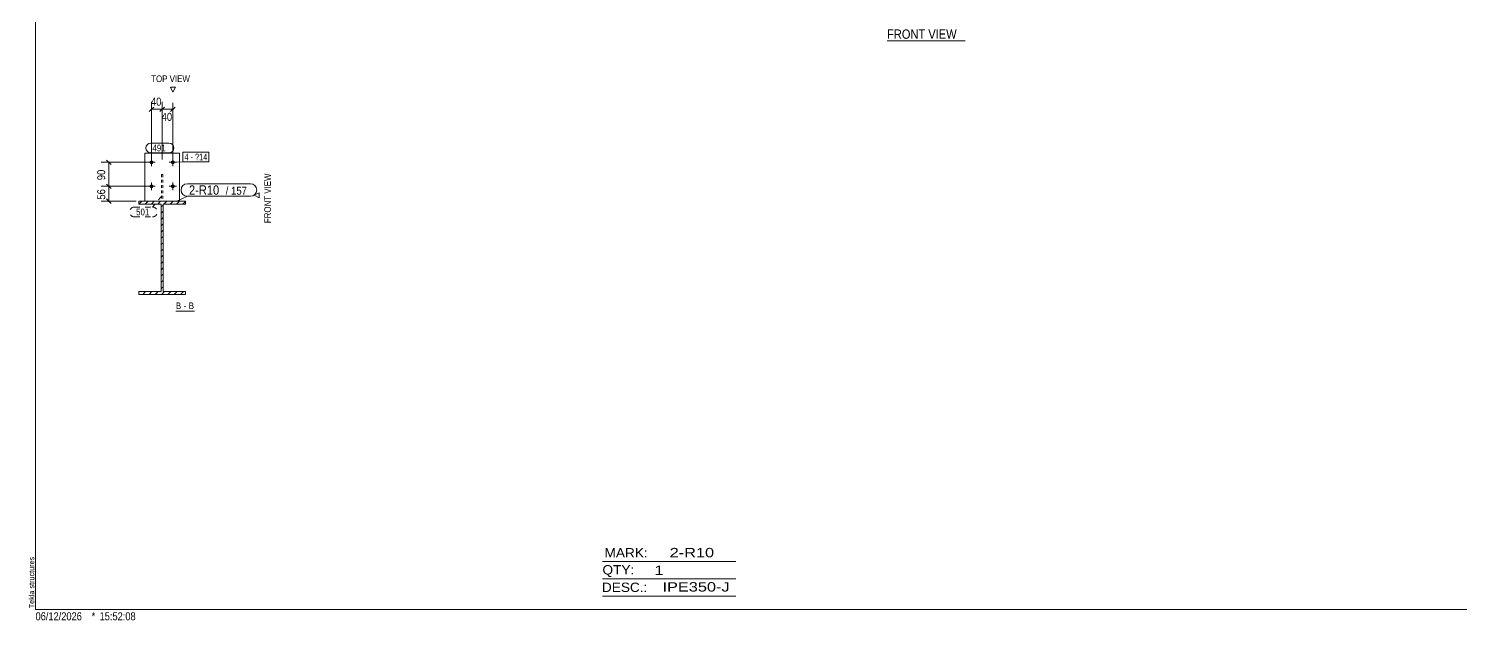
# Model space of a CAD drawing. Header units: millimetres. Extents: x 2 to 825, y 1 to 579.
# Drawn here: x 2 to 539, y 1 to 223 of the extents above; entities that cross this region are included whole.
import ezdxf

# ---------------------------------------------------------------- set-up
doc = ezdxf.new("R2010")
doc.units = ezdxf.units.MM
for name, pattern in [('XKITLINE00', [0]), ('XKITLINE01', [4, 1, -1, 1, -1]), ('XKITLINE02', [4, 2, -2])]:
    doc.linetypes.add(name, pattern=pattern)
for name, color, linetype, lineweight in [('Bolt', 3, 'Continuous', 0), ('BoltMark', 7, 'Continuous', 0), ('Dimensions', 7, 'Continuous', 0), ('DrawingSheet', 5, 'Continuous', 0), ('OtherObjectType', 7, 'Continuous', 0), ('Part', 2, 'Continuous', 0), ('PartMark', 7, 'Continuous', 0)]:
    doc.layers.add(name, color=color, linetype=linetype, lineweight=lineweight)
doc.styles.add('ARIAL', font='ARIAL.TTF')
doc.styles.add('ARIAL_NARROW', font='ARIALN.TTF')

# ---------------------------------------------------------------- blocks, each defined once
blk = doc.blocks.new('*A2')
at = {"layer": 'Part', "color": 7, "linetype": 'XKITLINE00', "lineweight": 0}
for p, q in [((43.7, 157.17), (44.8, 158.27)), ((43.7, 157.17), (43.7, 157.17)), ((46.06, 157.17), (47.16, 158.27)), ((48.41, 157.17), (49.51, 158.27)), ((50.77, 157.17), (51.87, 158.27)), ((52.1, 156.14), (52.8, 156.84)), ((53.13, 157.17), (54.23, 158.27)), ((55.49, 157.17), (56.59, 158.27)), ((57.84, 157.17), (58.94, 158.27)), ((60.2, 157.17), (61.2, 158.16)), ((52.1, 153.78), (52.8, 154.48)), ((52.1, 151.42), (52.8, 152.12)), ((52.1, 149.06), (52.8, 149.76)), ((52.1, 146.71), (52.8, 147.41)), ((52.1, 144.35), (52.8, 145.05)), ((52.1, 141.99), (52.8, 142.69)), ((52.1, 139.63), (52.8, 140.33)), ((52.1, 137.28), (52.8, 137.98)), ((52.1, 134.92), (52.8, 135.62)), ((52.1, 132.56), (52.8, 133.26)), ((52.1, 130.21), (52.8, 130.91)), ((43.7, 124.17), (43.9, 124.37)), ((45.16, 123.27), (46.26, 124.37)), ((47.52, 123.27), (48.62, 124.37)), ((49.87, 123.27), (50.97, 124.37)), ((52.1, 127.85), (52.8, 128.55)), ((52.1, 125.49), (52.8, 126.19)), ((52.23, 123.27), (53.33, 124.37)), ((54.59, 123.27), (55.69, 124.37)), ((56.95, 123.27), (58.05, 124.37)), ((59.3, 123.27), (60.4, 124.37))]:
    blk.add_line(p, q, dxfattribs=at)
blk = doc.blocks.new('*A57')
at = {"layer": 'Bolt'}
for points in [[(49.15, 172.83), (49.15, 172.8), (49.14, 172.76), (49.14, 172.73), (49.13, 172.7), (49.12, 172.66), (49.11, 172.63), (49.1, 172.6), (49.08, 172.57), (49.07, 172.54), (49.05, 172.51), (49.03, 172.48), (49.01, 172.45), (48.99, 172.42), (48.97, 172.4), (48.94, 172.37), (48.92, 172.35), (48.89, 172.32), (48.87, 172.3), (48.84, 172.28), (48.81, 172.26), (48.78, 172.25), (48.75, 172.23), (48.72, 172.22), (48.69, 172.21), (48.65, 172.2), (48.62, 172.19), (48.59, 172.18), (48.55, 172.17), (48.52, 172.17), (48.48, 172.17), (48.45, 172.17), (48.42, 172.17), (48.38, 172.17), (48.35, 172.17), (48.31, 172.18), (48.28, 172.19), (48.25, 172.2), (48.21, 172.21), (48.18, 172.22), (48.15, 172.23), (48.12, 172.25), (48.09, 172.26), (48.06, 172.28), (48.03, 172.3), (48.01, 172.32), (47.98, 172.35), (47.96, 172.37), (47.93, 172.4), (47.91, 172.42), (47.89, 172.45), (47.87, 172.48), (47.85, 172.51), (47.83, 172.54), (47.82, 172.57), (47.8, 172.6), (47.79, 172.63), (47.78, 172.66), (47.77, 172.7), (47.76, 172.73), (47.76, 172.76), (47.75, 172.8), (47.75, 172.83), (47.75, 172.87), (47.75, 172.9), (47.75, 172.93), (47.76, 172.97), (47.76, 173), (47.77, 173.04), (47.78, 173.07), (47.79, 173.1), (47.8, 173.13), (47.82, 173.16), (47.83, 173.2), (47.85, 173.23), (47.87, 173.25), (47.89, 173.28), (47.91, 173.31), (47.93, 173.34), (47.96, 173.36), (47.98, 173.38), (48.01, 173.41), (48.03, 173.43), (48.06, 173.45), (48.09, 173.47), (48.12, 173.48), (48.15, 173.5), (48.18, 173.51), (48.21, 173.52), (48.25, 173.54), (48.28, 173.54), (48.31, 173.55), (48.35, 173.56), (48.38, 173.56), (48.42, 173.56), (48.45, 173.57), (48.48, 173.56), (48.52, 173.56), (48.55, 173.56), (48.59, 173.55), (48.62, 173.54), (48.65, 173.54), (48.69, 173.52), (48.72, 173.51), (48.75, 173.5), (48.78, 173.48), (48.81, 173.47), (48.84, 173.45), (48.87, 173.43), (48.89, 173.41), (48.92, 173.38), (48.94, 173.36), (48.97, 173.34), (48.99, 173.31), (49.01, 173.28), (49.03, 173.25), (49.05, 173.23), (49.07, 173.2), (49.08, 173.16), (49.1, 173.13), (49.11, 173.1), (49.12, 173.07), (49.13, 173.04), (49.14, 173), (49.14, 172.97), (49.15, 172.93), (49.15, 172.9), (49.15, 172.87)], [(57.15, 172.83), (57.15, 172.8), (57.14, 172.76), (57.14, 172.73), (57.13, 172.7), (57.12, 172.66), (57.11, 172.63), (57.1, 172.6), (57.08, 172.57), (57.07, 172.54), (57.05, 172.51), (57.03, 172.48), (57.01, 172.45), (56.99, 172.42), (56.97, 172.4), (56.94, 172.37), (56.92, 172.35), (56.89, 172.32), (56.87, 172.3), (56.84, 172.28), (56.81, 172.26), (56.78, 172.25), (56.75, 172.23), (56.72, 172.22), (56.69, 172.21), (56.65, 172.2), (56.62, 172.19), (56.59, 172.18), (56.55, 172.17), (56.52, 172.17), (56.48, 172.17), (56.45, 172.17), (56.42, 172.17), (56.38, 172.17), (56.35, 172.17), (56.31, 172.18), (56.28, 172.19), (56.25, 172.2), (56.21, 172.21), (56.18, 172.22), (56.15, 172.23), (56.12, 172.25), (56.09, 172.26), (56.06, 172.28), (56.03, 172.3), (56.01, 172.32), (55.98, 172.35), (55.96, 172.37), (55.93, 172.4), (55.91, 172.42), (55.89, 172.45), (55.87, 172.48), (55.85, 172.51), (55.83, 172.54), (55.82, 172.57), (55.8, 172.6), (55.79, 172.63), (55.78, 172.66), (55.77, 172.7), (55.76, 172.73), (55.76, 172.76), (55.75, 172.8), (55.75, 172.83), (55.75, 172.87), (55.75, 172.9), (55.75, 172.93), (55.76, 172.97), (55.76, 173), (55.77, 173.04), (55.78, 173.07), (55.79, 173.1), (55.8, 173.13), (55.82, 173.16), (55.83, 173.2), (55.85, 173.23), (55.87, 173.25), (55.89, 173.28), (55.91, 173.31), (55.93, 173.34), (55.96, 173.36), (55.98, 173.38), (56.01, 173.41), (56.03, 173.43), (56.06, 173.45), (56.09, 173.47), (56.12, 173.48), (56.15, 173.5), (56.18, 173.51), (56.21, 173.52), (56.25, 173.54), (56.28, 173.54), (56.31, 173.55), (56.35, 173.56), (56.38, 173.56), (56.42, 173.56), (56.45, 173.57), (56.48, 173.56), (56.52, 173.56), (56.55, 173.56), (56.59, 173.55), (56.62, 173.54), (56.65, 173.54), (56.69, 173.52), (56.72, 173.51), (56.75, 173.5), (56.78, 173.48), (56.81, 173.47), (56.84, 173.45), (56.87, 173.43), (56.89, 173.41), (56.92, 173.38), (56.94, 173.36), (56.97, 173.34), (56.99, 173.31), (57.01, 173.28), (57.03, 173.25), (57.05, 173.23), (57.07, 173.2), (57.08, 173.16), (57.1, 173.13), (57.11, 173.1), (57.12, 173.07), (57.13, 173.04), (57.14, 173), (57.14, 172.97), (57.15, 172.93), (57.15, 172.9), (57.15, 172.87)], [(49.15, 163.83), (49.15, 163.8), (49.14, 163.76), (49.14, 163.73), (49.13, 163.7), (49.12, 163.66), (49.11, 163.63), (49.1, 163.6), (49.08, 163.57), (49.07, 163.54), (49.05, 163.51), (49.03, 163.48), (49.01, 163.45), (48.99, 163.42), (48.97, 163.4), (48.94, 163.37), (48.92, 163.35), (48.89, 163.32), (48.87, 163.3), (48.84, 163.28), (48.81, 163.26), (48.78, 163.25), (48.75, 163.23), (48.72, 163.22), (48.69, 163.21), (48.65, 163.2), (48.62, 163.19), (48.59, 163.18), (48.55, 163.17), (48.52, 163.17), (48.48, 163.17), (48.45, 163.17), (48.42, 163.17), (48.38, 163.17), (48.35, 163.17), (48.31, 163.18), (48.28, 163.19), (48.25, 163.2), (48.21, 163.21), (48.18, 163.22), (48.15, 163.23), (48.12, 163.25), (48.09, 163.26), (48.06, 163.28), (48.03, 163.3), (48.01, 163.32), (47.98, 163.35), (47.96, 163.37), (47.93, 163.4), (47.91, 163.42), (47.89, 163.45), (47.87, 163.48), (47.85, 163.51), (47.83, 163.54), (47.82, 163.57), (47.8, 163.6), (47.79, 163.63), (47.78, 163.66), (47.77, 163.7), (47.76, 163.73), (47.76, 163.76), (47.75, 163.8), (47.75, 163.83), (47.75, 163.87), (47.75, 163.9), (47.75, 163.93), (47.76, 163.97), (47.76, 164), (47.77, 164.04), (47.78, 164.07), (47.79, 164.1), (47.8, 164.13), (47.82, 164.16), (47.83, 164.2), (47.85, 164.23), (47.87, 164.25), (47.89, 164.28), (47.91, 164.31), (47.93, 164.34), (47.96, 164.36), (47.98, 164.38), (48.01, 164.41), (48.03, 164.43), (48.06, 164.45), (48.09, 164.47), (48.12, 164.48), (48.15, 164.5), (48.18, 164.51), (48.21, 164.52), (48.25, 164.54), (48.28, 164.54), (48.31, 164.55), (48.35, 164.56), (48.38, 164.56), (48.42, 164.56), (48.45, 164.57), (48.48, 164.56), (48.52, 164.56), (48.55, 164.56), (48.59, 164.55), (48.62, 164.54), (48.65, 164.54), (48.69, 164.52), (48.72, 164.51), (48.75, 164.5), (48.78, 164.48), (48.81, 164.47), (48.84, 164.45), (48.87, 164.43), (48.89, 164.41), (48.92, 164.38), (48.94, 164.36), (48.97, 164.34), (48.99, 164.31), (49.01, 164.28), (49.03, 164.25), (49.05, 164.23), (49.07, 164.2), (49.08, 164.16), (49.1, 164.13), (49.11, 164.1), (49.12, 164.07), (49.13, 164.04), (49.14, 164), (49.14, 163.97), (49.15, 163.93), (49.15, 163.9), (49.15, 163.87)], [(57.15, 163.83), (57.15, 163.8), (57.14, 163.76), (57.14, 163.73), (57.13, 163.7), (57.12, 163.66), (57.11, 163.63), (57.1, 163.6), (57.08, 163.57), (57.07, 163.54), (57.05, 163.51), (57.03, 163.48), (57.01, 163.45), (56.99, 163.42), (56.97, 163.4), (56.94, 163.37), (56.92, 163.35), (56.89, 163.32), (56.87, 163.3), (56.84, 163.28), (56.81, 163.26), (56.78, 163.25), (56.75, 163.23), (56.72, 163.22), (56.69, 163.21), (56.65, 163.2), (56.62, 163.19), (56.59, 163.18), (56.55, 163.17), (56.52, 163.17), (56.48, 163.17), (56.45, 163.17), (56.42, 163.17), (56.38, 163.17), (56.35, 163.17), (56.31, 163.18), (56.28, 163.19), (56.25, 163.2), (56.21, 163.21), (56.18, 163.22), (56.15, 163.23), (56.12, 163.25), (56.09, 163.26), (56.06, 163.28), (56.03, 163.3), (56.01, 163.32), (55.98, 163.35), (55.96, 163.37), (55.93, 163.4), (55.91, 163.42), (55.89, 163.45), (55.87, 163.48), (55.85, 163.51), (55.83, 163.54), (55.82, 163.57), (55.8, 163.6), (55.79, 163.63), (55.78, 163.66), (55.77, 163.7), (55.76, 163.73), (55.76, 163.76), (55.75, 163.8), (55.75, 163.83), (55.75, 163.87), (55.75, 163.9), (55.75, 163.93), (55.76, 163.97), (55.76, 164), (55.77, 164.04), (55.78, 164.07), (55.79, 164.1), (55.8, 164.13), (55.82, 164.16), (55.83, 164.2), (55.85, 164.23), (55.87, 164.25), (55.89, 164.28), (55.91, 164.31), (55.93, 164.34), (55.96, 164.36), (55.98, 164.38), (56.01, 164.41), (56.03, 164.43), (56.06, 164.45), (56.09, 164.47), (56.12, 164.48), (56.15, 164.5), (56.18, 164.51), (56.21, 164.52), (56.25, 164.54), (56.28, 164.54), (56.31, 164.55), (56.35, 164.56), (56.38, 164.56), (56.42, 164.56), (56.45, 164.57), (56.48, 164.56), (56.52, 164.56), (56.55, 164.56), (56.59, 164.55), (56.62, 164.54), (56.65, 164.54), (56.69, 164.52), (56.72, 164.51), (56.75, 164.5), (56.78, 164.48), (56.81, 164.47), (56.84, 164.45), (56.87, 164.43), (56.89, 164.41), (56.92, 164.38), (56.94, 164.36), (56.97, 164.34), (56.99, 164.31), (57.01, 164.28), (57.03, 164.25), (57.05, 164.23), (57.07, 164.2), (57.08, 164.16), (57.1, 164.13), (57.11, 164.1), (57.12, 164.07), (57.13, 164.04), (57.14, 164), (57.14, 163.97), (57.15, 163.93), (57.15, 163.9), (57.15, 163.87)]]:
    blk.add_hatch(color=3, dxfattribs=at).paths.add_polyline_path(points, flags=17)
at = {"layer": 'Bolt', "color": 3, "linetype": 'XKITLINE00', "lineweight": 0}
for p, q in [((49.85, 172.87), (47.05, 172.87)), ((48.45, 174.27), (48.45, 171.47)), ((57.85, 172.87), (55.05, 172.87)), ((56.45, 174.27), (56.45, 171.47)), ((49.85, 163.87), (47.05, 163.87)), ((48.45, 165.27), (48.45, 162.47)), ((57.85, 163.87), (55.05, 163.87)), ((56.45, 165.27), (56.45, 162.47))]:
    blk.add_line(p, q, dxfattribs=at)
blk = doc.blocks.new('*A58')
at = {"layer": 'Part', "color": 2, "linetype": 'XKITLINE00', "lineweight": 0}
for p, q in [((43.7, 157.17), (43.7, 158.27)), ((43.7, 158.27), (61.2, 158.27)), ((52.1, 157.17), (43.7, 157.17)), ((52.1, 124.37), (52.1, 157.17)), ((61.2, 157.17), (52.8, 157.17)), ((52.8, 157.17), (52.8, 124.37)), ((61.2, 158.27), (61.2, 157.17)), ((43.7, 123.27), (43.7, 124.37)), ((43.7, 124.37), (52.1, 124.37)), ((52.8, 124.37), (61.2, 124.37)), ((61.2, 124.37), (61.2, 123.27)), ((61.2, 123.27), (43.7, 123.27))]:
    blk.add_line(p, q, dxfattribs=at)
blk = doc.blocks.new('*A59')
at = {"layer": 'Part', "color": 7, "linetype": 'XKITLINE01', "lineweight": 0}
for p, q in [((52.7, 168.27), (52.2, 168.27)), ((52.2, 168.27), (52.2, 158.27)), ((52.7, 168.27), (52.7, 158.27)), ((52.7, 158.27), (52.2, 158.27))]:
    blk.add_line(p, q, dxfattribs=at)
blk = doc.blocks.new('*A60')
at = {"layer": 'Part', "color": 2, "linetype": 'XKITLINE00', "lineweight": 0}
for p, q in [((45.95, 176.27), (45.95, 158.27)), ((45.95, 176.27), (58.95, 176.27)), ((58.95, 176.27), (58.95, 158.27))]:
    blk.add_line(p, q, dxfattribs=at)
at = {"layer": 'Part', "color": 7, "linetype": 'XKITLINE01', "lineweight": 0}
blk.add_line((45.95, 158.27), (58.95, 158.27), dxfattribs=at)
blk = doc.blocks.new('*A61')
at = {"layer": 'DrawingSheet', "color": 5, "linetype": 'XKITLINE00', "lineweight": 0}
for p, q in [((5, 579), (5, 5)), ((5, 5), (825, 5))]:
    blk.add_line(p, q, dxfattribs=at)
at = {"layer": 'DrawingSheet', "color": 5, "style": 'ARIAL', "width": 0.85}
blk.add_text('Tekla structures', height=2, rotation=90, dxfattribs=at).set_placement((4.5, 5.5))
blk = doc.blocks.new('*A65')
at = {"layer": 'OtherObjectType', "color": 6, "linetype": 'XKITLINE00', "lineweight": 0}
for p, q in [((217.5, 23), (267.5, 23)), ((217.5, 16.5), (267.5, 16.5)), ((217.5, 10), (267.5, 10))]:
    blk.add_line(p, q, dxfattribs=at)
at = {"layer": 'OtherObjectType', "color": 6, "style": 'ARIAL_NARROW'}
for s, width, p in [('MARK:', 1.275, (218.27, 24.58)), ('2-R10', 1.525501, (242.69, 24.65)), ('QTY:', 1.275, (217.5, 18.19)), ('1', 1.525501, (236.99, 18.05)), ('DESC.:', 1.275, (217.29, 11.63)), ('IPE350-J', 1.525501, (240, 11.79))]:
    blk.add_text(s, height=3.5, dxfattribs=dict(at, width=width)).set_placement(p)
blk = doc.blocks.new('*A68')
at = {"layer": 'OtherObjectType', "color": 7, "style": 'ARIAL_NARROW', "width": 1.008832}
for s, p in [('06/12/2026', (4.99, 1)), ('*', (26, 1)), ('15:52:08', (29, 1))]:
    blk.add_text(s, height=3, dxfattribs=at).set_placement(p)
blk = doc.blocks.new('*A96')
at = {"layer": 'OtherObjectType', "color": 7, "linetype": 'XKITLINE00', "lineweight": 0}
blk.add_line((324.18, 218.47), (353.48, 218.47), dxfattribs=at)
at = {"layer": 'OtherObjectType', "color": 7, "style": 'ARIAL', "width": 0.85}
blk.add_text('FRONT VIEW', height=3.5, dxfattribs=at).set_placement((324.18, 219.22))
blk = doc.blocks.new('*A139')
at = {"layer": 'Dimensions', "color": 7, "linetype": 'XKITLINE00', "lineweight": 0}
for p, q in [((47.45, 163.87), (29.6, 163.87)), ((31.6, 164.71), (33.3, 163.02)), ((32.45, 158.27), (32.45, 163.87)), ((42.7, 158.27), (29.6, 158.27)), ((31.6, 159.11), (33.3, 157.42))]:
    blk.add_line(p, q, dxfattribs=at)
at = {"layer": 'Dimensions', "color": 3}
for p in [(32.45, 163.87), (32.45, 158.27)]:
    blk.add_point(p, dxfattribs=at)
at = {"layer": 'Dimensions', "color": 3, "style": 'ARIAL', "width": 0.85}
blk.add_text('56', height=3, rotation=90.0002, dxfattribs=at).set_placement((31.1, 158.84))
blk = doc.blocks.new('*A140')
at = {"layer": 'Dimensions', "color": 7, "linetype": 'XKITLINE00', "lineweight": 0}
for p, q in [((47.45, 172.87), (29.6, 172.87)), ((31.6, 173.71), (33.3, 172.02)), ((32.45, 163.87), (32.45, 172.87)), ((47.45, 163.87), (29.6, 163.87)), ((31.6, 164.71), (33.3, 163.02))]:
    blk.add_line(p, q, dxfattribs=at)
at = {"layer": 'Dimensions', "color": 3}
for p in [(32.45, 172.87), (32.45, 163.87)]:
    blk.add_point(p, dxfattribs=at)
at = {"layer": 'Dimensions', "color": 3, "style": 'ARIAL', "width": 0.85}
blk.add_text('90', height=3, rotation=90.0002, dxfattribs=at).set_placement((31.1, 166.14))
blk = doc.blocks.new('*A141')
at = {"layer": 'Dimensions', "color": 7, "linetype": 'XKITLINE00', "lineweight": 0}
for p, q in [((49.3, 193.61), (47.6, 191.92)), ((48.45, 173.87), (48.45, 195.62)), ((53.3, 193.61), (51.6, 191.92)), ((52.45, 173.87), (52.45, 195.62)), ((48.45, 192.77), (52.45, 192.77))]:
    blk.add_line(p, q, dxfattribs=at)
at = {"layer": 'Dimensions', "color": 3}
for p in [(48.45, 192.77), (52.45, 192.77)]:
    blk.add_point(p, dxfattribs=at)
at = {"layer": 'Dimensions', "color": 3, "style": 'ARIAL', "width": 0.85}
blk.add_text('40', height=3, dxfattribs=at).set_placement((48.22, 194.12))
blk = doc.blocks.new('*A142')
at = {"layer": 'Dimensions', "color": 7, "linetype": 'XKITLINE00', "lineweight": 0}
for p, q in [((53.3, 193.61), (51.6, 191.92)), ((52.45, 173.87), (52.45, 195.17)), ((57.3, 193.61), (55.6, 191.92)), ((56.45, 173.87), (56.45, 195.17)), ((52.45, 192.77), (56.45, 192.77))]:
    blk.add_line(p, q, dxfattribs=at)
at = {"layer": 'Dimensions', "color": 3}
for p in [(52.45, 192.77), (56.45, 192.77)]:
    blk.add_point(p, dxfattribs=at)
at = {"layer": 'Dimensions', "color": 3, "style": 'ARIAL', "width": 0.85}
blk.add_text('40', height=3, dxfattribs=at).set_placement((52.22, 188.42))
blk = doc.blocks.new('*A143')
at = {"layer": 'BoltMark', "color": 7, "linetype": 'XKITLINE00', "lineweight": 0}
for p, q in [((56.45, 172.87), (60.22, 173.02)), ((60.22, 176.72), (69.91, 176.72)), ((60.22, 173.02), (60.22, 176.72)), ((60.22, 173.02), (69.91, 173.02)), ((69.91, 173.02), (69.91, 176.72))]:
    blk.add_line(p, q, dxfattribs=at)
at = {"layer": 'BoltMark', "color": 3, "style": 'ARIAL_NARROW', "width": 0.85}
for s, p in [('4', (60.82, 173.62)), ('-', (63.09, 173.62)), ('?14', (64.75, 173.62))]:
    blk.add_text(s, height=2.5, dxfattribs=at).set_placement(p)
blk = doc.blocks.new('*A144')
at = {"layer": 'PartMark', "color": 7, "linetype": 'XKITLINE02', "lineweight": 0}
for p, q in [((42.07, 156.08), (48.83, 156.08)), ((52.33, 160.29), (48.83, 156.08)), ((42.07, 152.38), (48.83, 152.38))]:
    blk.add_line(p, q, dxfattribs=at)
for centre, start, end in [((42.07, 154.23), 90, 270), ((48.83, 154.23), 270, 90)]:
    blk.add_arc(centre, 1.85, start, end, dxfattribs=at)
at = {"layer": 'PartMark', "color": 3, "style": 'ARIAL', "width": 0.85}
blk.add_text('501', height=2.5, dxfattribs=at).set_placement((42.67, 152.98))
blk = doc.blocks.new('*A145')
at = {"layer": 'PartMark', "color": 7, "linetype": 'XKITLINE00', "lineweight": 0}
for p, q in [((48.2, 180.07), (54.96, 180.07)), ((48.2, 176.37), (54.96, 176.37))]:
    blk.add_line(p, q, dxfattribs=at)
for centre, start, end in [((48.2, 178.22), 90, 270), ((54.96, 178.22), 270, 90)]:
    blk.add_arc(centre, 1.85, start, end, dxfattribs=at)
at = {"layer": 'PartMark', "color": 3, "style": 'ARIAL', "width": 0.85}
blk.add_text('491', height=2.5, dxfattribs=at).set_placement((48.8, 176.97))
blk = doc.blocks.new('*A146')
at = {"layer": 'PartMark', "color": 7, "linetype": 'XKITLINE00', "lineweight": 0}
for p, q in [((61.91, 164.81), (85.56, 164.81)), ((57.67, 158.22), (61.91, 160.11)), ((61.91, 160.11), (85.56, 160.11))]:
    blk.add_line(p, q, dxfattribs=at)
for centre, start, end in [((61.91, 162.46), 90, 270), ((85.56, 162.46), 270, 90)]:
    blk.add_arc(centre, 2.35, start, end, dxfattribs=at)
at = {"layer": 'PartMark', "color": 1, "style": 'ARIAL', "width": 0.85}
blk.add_text('2-R10', height=3.5, dxfattribs=at).set_placement((62.51, 160.71))
at = {"layer": 'PartMark', "color": 3, "style": 'ARIAL', "width": 0.85}
for s, p in [('/', (76.27, 160.71)), ('157', (78.29, 160.71))]:
    blk.add_text(s, height=3, dxfattribs=at).set_placement(p)
blk = doc.blocks.new('*A147')
at = {"layer": 'OtherObjectType', "color": 7, "linetype": 'XKITLINE00', "lineweight": 0}
for p, q in [((56.48, 199.22), (55.54, 201.09)), ((55.54, 201.09), (57.42, 201.09)), ((57.42, 201.09), (56.48, 199.22)), ((56.48, 199.22), (56.48, 199.22)), ((86.96, 160.49), (88.84, 161.43)), ((88.84, 161.43), (88.84, 159.55)), ((88.84, 159.55), (86.96, 160.49)), ((86.96, 160.49), (86.96, 160.49)), ((57.58, 117.02), (64.63, 117.02))]:
    blk.add_line(p, q, dxfattribs=at)
at = {"layer": 'OtherObjectType', "color": 7, "style": 'ARIAL', "width": 0.85}
for s, p in [('TOP VIEW', (48.33, 202.97)), ('B', (57.58, 117.77)), ('-', (60.55, 117.77)), ('B', (62.41, 117.77))]:
    blk.add_text(s, height=2.5, dxfattribs=at).set_placement(p)
blk.add_text('FRONT VIEW', height=2.5, rotation=90, dxfattribs=at).set_placement((93.21, 150.03))

msp = doc.modelspace()

# ---------------------------------------------------------------- block references
at = {"lineweight": 0}
for name in ['*A61', '*A96', '*A141', '*A142', '*A145', '*A140', '*A60', '*A57', '*A143', '*A59', '*A139', '*A146', '*A144', '*A2', '*A58', '*A65', '*A68']:
    msp.add_blockref(name, (0, 0), dxfattribs=at)
at = {"layer": 'OtherObjectType', "lineweight": 0}
msp.add_blockref('*A147', (0, 0), dxfattribs=at)

doc.saveas('drawing.dxf')
